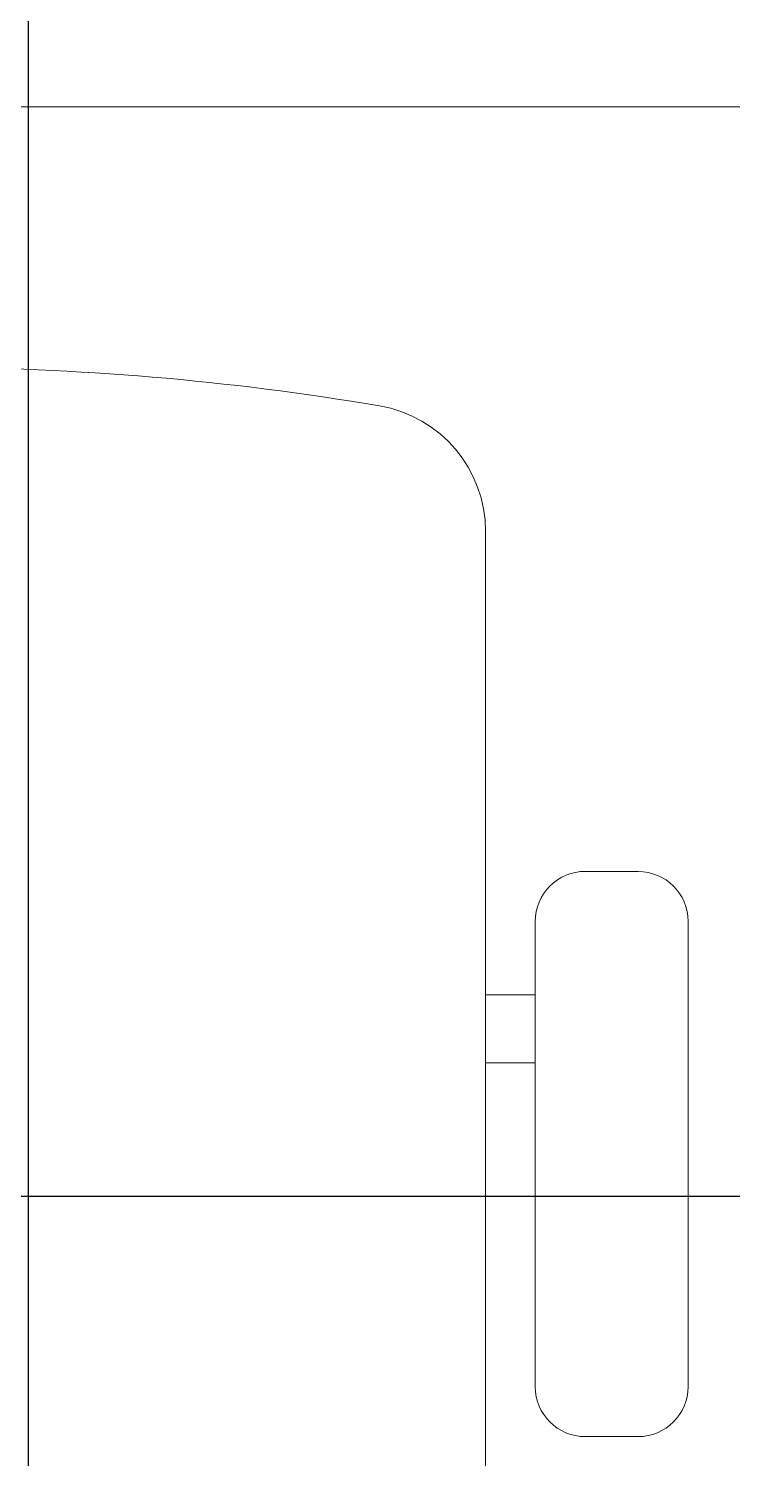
# Model space of a CAD drawing. Header units: inches. Extents: x -12418 to 57169, y -29325 to 19878.
# Drawn here: x 48000 to 48276, y 5897 to 6458 of the extents above; entities that cross this region are included whole.
import ezdxf

# ---------------------------------------------------------------- set-up
doc = ezdxf.new("R2010")
doc.units = ezdxf.units.IN
doc.header["$LTSCALE"] = 25
doc.header["$MEASUREMENT"] = 0
doc.layers.get('0').update_dxf_attribs({"color": 8})
doc.layers.add('00-Ground Floor$0$False Ceiling', color=251, linetype='Continuous')
doc.layers.add('00-Ground Floor$0$LOADING', color=253, linetype='Continuous', lineweight=5)
doc.layers.add('00-Ground Floor$0$NEW Wall', color=166, linetype='Continuous', lineweight=5)

# ---------------------------------------------------------------- blocks, each defined once
blk = doc.blocks.new('*X861')
at = {"color": 0}
for p, q in [((5, 3), (5, 3)), ((5, 3), (5, 3)), ((5, 3), (5, 3)), ((5, 3), (5, 3)), ((5, 3), (5, 3)), ((5, 3), (5, 3)), ((5, 3), (5, 3)), ((5, 3), (5, 3)), ((5, 3), (5, 3)), ((5, 3), (5, 3)), ((5, 3), (5, 3)), ((5, 3), (5, 3)), ((5, 3), (5, 3)), ((5, 3), (5, 3)), ((5, 3), (5, 3)), ((5, 3), (5, 3)), ((5, 3), (5, 3)), ((5, 3), (5, 3)), ((5, 3), (5, 3)), ((5, 3), (5, 3)), ((5, 3), (5, 3)), ((5, 3), (5, 3)), ((5, 3), (5, 3)), ((5, 3), (5, 3)), ((5, 3), (5, 3)), ((5, 3), (5, 3)), ((5, 3), (5, 3)), ((5, 3), (5, 3)), ((5, 3), (5, 3)), ((5, 3), (5, 3)), ((5, 3), (5, 3)), ((5, 3), (5, 3)), ((5, 3), (5, 3)), ((5, 3), (5, 3)), ((5, 3), (5, 3)), ((5, 3), (5, 3)), ((5, 3), (5, 3)), ((5, 3), (5, 3)), ((5, 3), (5, 3)), ((5, 3), (5, 3)), ((5, 3), (5, 3)), ((5, 3), (5, 3)), ((5, 3), (5, 3)), ((5, 3), (5, 3)), ((5, 3), (5, 3)), ((5, 3), (5, 3)), ((5, 3), (5, 3)), ((5, 3), (5, 3)), ((5, 3), (5, 3)), ((5, 3), (5, 3)), ((5, 3), (5, 3)), ((5, 3), (5, 3)), ((5, 3), (5, 3)), ((5, 3), (5, 3)), ((5, 3), (5, 3)), ((5, 3), (5, 3)), ((5, 3), (5, 3)), ((5, 3), (5, 3)), ((5, 3), (5, 3)), ((5, 3), (5, 3)), ((5, 3), (5, 3)), ((5, 3), (5, 3)), ((5, 3), (5, 3)), ((5, 3), (5, 3)), ((5, 3), (5, 3)), ((5, 3), (5, 3)), ((6, 3), (5, 3)), ((5, 3), (5, 3)), ((6, 3), (5, 3)), ((5, 3), (5, 3)), ((6, 3), (5, 3)), ((5, 3), (5, 3)), ((6, 3), (5, 3)), ((5, 3), (5, 3)), ((5, 3), (5, 3)), ((5, 3), (5, 3)), ((5, 3), (5, 3)), ((5, 3), (5, 3)), ((5, 3), (5, 3)), ((5, 3), (5, 3)), ((5, 3), (5, 3)), ((5, 3), (5, 3)), ((5, 3), (5, 3)), ((5, 3), (5, 3)), ((5, 3), (5, 3)), ((5, 3), (5, 3)), ((5, 3), (5, 3)), ((5, 3), (5, 3)), ((5, 3), (5, 3)), ((5, 3), (5, 3)), ((5, 3), (5, 3)), ((5, 3), (5, 3)), ((5, 3), (5, 3)), ((5, 3), (5, 3)), ((5, 3), (5, 3)), ((5, 3), (5, 3)), ((6, 3), (6, 3)), ((6, 3), (6, 3)), ((6, 3), (6, 3)), ((6, 3), (6, 3)), ((6, 3), (6, 3)), ((6, 3), (6, 3)), ((6, 3), (6, 3)), ((6, 3), (6, 3)), ((6, 3), (6, 3)), ((6, 3), (6, 3)), ((6, 3), (6, 3)), ((6, 3), (6, 3)), ((6, 3), (6, 3)), ((6, 3), (6, 3)), ((6, 3), (6, 3)), ((6, 3), (6, 3)), ((6, 3), (6, 3)), ((6, 3), (6, 3)), ((6, 3), (6, 3)), ((6, 3), (6, 3)), ((6, 3), (6, 3)), ((6, 3), (6, 3)), ((6, 3), (6, 3)), ((6, 3), (6, 3)), ((6, 3), (6, 3)), ((6, 3), (6, 3)), ((6, 3), (6, 3)), ((6, 3), (6, 3)), ((6, 3), (6, 3)), ((6, 3), (6, 3)), ((6, 3), (6, 3)), ((6, 3), (6, 3)), ((6, 3), (6, 3)), ((6, 3), (6, 3)), ((6, 3), (6, 3)), ((6, 3), (6, 3)), ((6, 3), (6, 3)), ((6, 3), (6, 3)), ((6, 3), (6, 3)), ((6, 3), (6, 3)), ((6, 3), (6, 3)), ((6, 3), (6, 3)), ((6, 3), (6, 3)), ((6, 3), (6, 3)), ((6, 3), (6, 3)), ((6, 3), (6, 3)), ((6, 3), (6, 3)), ((6, 3), (6, 3)), ((6, 3), (6, 3)), ((6, 3), (6, 3)), ((6, 3), (6, 3)), ((6, 3), (6, 3)), ((6, 3), (6, 3)), ((6, 3), (6, 3)), ((6, 3), (6, 3)), ((6, 3), (6, 3)), ((6, 3), (6, 3)), ((6, 3), (6, 3)), ((6, 3), (6, 3)), ((6, 3), (6, 3)), ((6, 3), (6, 3)), ((6, 3), (6, 3)), ((6, 3), (6, 3)), ((6, 3), (6, 3)), ((6, 3), (6, 3)), ((6, 3), (6, 3)), ((6, 3), (6, 3)), ((6, 3), (6, 3)), ((6, 3), (6, 3)), ((6, 3), (6, 3)), ((6, 3), (6, 3)), ((6, 3), (6, 3)), ((6, 3), (6, 3)), ((6, 3), (6, 3)), ((6, 3), (6, 3)), ((6, 3), (6, 3)), ((6, 3), (6, 3)), ((6, 3), (6, 3)), ((6, 3), (6, 3)), ((6, 3), (6, 3)), ((6, 3), (6, 3)), ((6, 3), (6, 3)), ((6, 3), (6, 3)), ((6, 3), (6, 3)), ((6, 3), (6, 3)), ((6, 3), (6, 3)), ((6, 3), (6, 3)), ((6, 3), (6, 3)), ((6, 3), (6, 3)), ((6, 3), (6, 3)), ((6, 3), (6, 3)), ((6, 3), (6, 3)), ((6, 3), (6, 3)), ((6, 3), (6, 3)), ((6, 3), (6, 3)), ((6, 3), (6, 3)), ((6, 3), (6, 3)), ((6, 3), (6, 3)), ((6, 3), (6, 3)), ((6, 3), (6, 3)), ((6, 3), (6, 3)), ((6, 3), (6, 3)), ((6, 3), (6, 3)), ((6, 3), (6, 3)), ((6, 3), (6, 3)), ((6, 3), (6, 3)), ((6, 3), (6, 3)), ((6, 3), (6, 3)), ((6, 3), (6, 3)), ((6, 3), (6, 3)), ((6, 3), (6, 3)), ((6, 3), (6, 3)), ((6, 3), (6, 3)), ((6, 3), (6, 3)), ((6, 3), (6, 3)), ((6, 3), (6, 3)), ((6, 3), (6, 3)), ((6, 3), (6, 3)), ((6, 3), (6, 3)), ((6, 3), (6, 3)), ((6, 3), (6, 3)), ((6, 3), (6, 3)), ((6, 3), (6, 3)), ((6, 3), (6, 3)), ((6, 3), (6, 3)), ((6, 3), (6, 3)), ((6, 3), (6, 3)), ((6, 3), (6, 3)), ((6, 3), (6, 3)), ((6, 3), (6, 3)), ((6, 3), (6, 3)), ((6, 3), (6, 3)), ((6, 3), (6, 3)), ((6, 3), (6, 3)), ((6, 3), (6, 3)), ((6, 3), (6, 3)), ((6, 3), (6, 3)), ((6, 3), (6, 3)), ((6, 3), (6, 3)), ((6, 3), (6, 3)), ((6, 3), (6, 3)), ((6, 3), (6, 3)), ((6, 3), (6, 3)), ((6, 3), (6, 3)), ((6, 3), (6, 3)), ((6, 3), (6, 3)), ((6, 3), (6, 3)), ((6, 3), (6, 3)), ((6, 3), (6, 3)), ((6, 3), (6, 3)), ((6, 3), (6, 3)), ((6, 3), (6, 3)), ((6, 3), (6, 3)), ((6, 3), (6, 3)), ((6, 3), (6, 3)), ((6, 3), (6, 3)), ((6, 3), (6, 3)), ((6, 3), (6, 3)), ((6, 3), (6, 3)), ((6, 3), (6, 3)), ((6, 3), (6, 3)), ((6, 3), (6, 3)), ((6, 3), (6, 3)), ((6, 3), (6, 3)), ((6, 3), (6, 3)), ((6, 3), (6, 3)), ((6, 3), (6, 3)), ((6, 3), (6, 3)), ((6, 3), (6, 3)), ((6, 3), (6, 3)), ((6, 3), (6, 3)), ((6, 3), (6, 3)), ((6, 3), (6, 3)), ((6, 3), (6, 3)), ((6, 3), (6, 3)), ((6, 3), (6, 3)), ((6, 3), (6, 3)), ((6, 3), (6, 3)), ((6, 3), (6, 3)), ((6, 3), (6, 3)), ((6, 3), (6, 3)), ((6, 3), (6, 3)), ((6, 3), (6, 3)), ((6, 3), (6, 3)), ((6, 3), (6, 3)), ((6, 3), (6, 3)), ((6, 3), (6, 3)), ((6, 3), (6, 3)), ((6, 3), (6, 3)), ((6, 3), (6, 3)), ((6, 3), (6, 3)), ((6, 3), (6, 3)), ((6, 3), (6, 3)), ((6, 3), (6, 3)), ((6, 3), (6, 3)), ((6, 3), (6, 3)), ((6, 3), (6, 3)), ((6, 3), (6, 3)), ((6, 3), (6, 3)), ((6, 3), (6, 3)), ((6, 3), (6, 3)), ((6, 3), (6, 3)), ((6, 3), (6, 3)), ((6, 3), (6, 3)), ((6, 3), (5, 3)), ((6, 3), (5, 3)), ((6, 3), (5, 3)), ((6, 3), (5, 3)), ((6, 3), (5, 3)), ((6, 3), (6, 3)), ((6, 3), (6, 3)), ((6, 3), (6, 3)), ((6, 3), (6, 3)), ((6, 3), (6, 3)), ((6, 3), (6, 3)), ((6, 3), (6, 3)), ((6, 3), (6, 3)), ((6, 3), (6, 3)), ((6, 3), (6, 3)), ((6, 3), (6, 3)), ((6, 3), (6, 3)), ((6, 3), (6, 3)), ((6, 3), (6, 3)), ((6, 3), (6, 3)), ((6, 3), (6, 3)), ((6, 3), (6, 3)), ((6, 3), (6, 3)), ((6, 3), (6, 3)), ((6, 3), (6, 3)), ((6, 3), (6, 3)), ((6, 3), (6, 3)), ((6, 3), (6, 3)), ((6, 3), (6, 3)), ((6, 3), (6, 3)), ((6, 3), (6, 3)), ((6, 3), (6, 3)), ((6, 3), (6, 3)), ((6, 3), (6, 3)), ((6, 3), (6, 3)), ((6, 3), (6, 3)), ((6, 3), (6, 3)), ((6, 3), (6, 3)), ((6, 3), (6, 3)), ((6, 3), (6, 3)), ((6, 3), (6, 3)), ((6, 3), (6, 3)), ((6, 3), (6, 3)), ((6, 3), (6, 3)), ((6, 3), (6, 3)), ((6, 3), (6, 3)), ((6, 3), (6, 3)), ((6, 3), (6, 3)), ((6, 3), (6, 3)), ((6, 3), (6, 3)), ((6, 3), (6, 3)), ((6, 3), (6, 3)), ((6, 3), (6, 3)), ((6, 3), (6, 3)), ((6, 3), (6, 3)), ((6, 3), (6, 3)), ((6, 3), (6, 3)), ((6, 3), (6, 3)), ((6, 3), (6, 3)), ((6, 3), (6, 3)), ((6, 3), (6, 3)), ((6, 3), (6, 3)), ((6, 3), (6, 3)), ((6, 3), (6, 3)), ((6, 3), (6, 3)), ((6, 3), (6, 3)), ((6, 3), (6, 3)), ((6, 3), (6, 3)), ((6, 3), (6, 3)), ((6, 3), (6, 3)), ((6, 3), (6, 3)), ((6, 3), (6, 3)), ((6, 3), (6, 3)), ((6, 3), (6, 3)), ((6, 3), (6, 3)), ((6, 3), (6, 3)), ((6, 3), (6, 3)), ((6, 3), (6, 3)), ((6, 3), (6, 3)), ((6, 3), (6, 3)), ((6, 3), (6, 3)), ((6, 3), (6, 3)), ((6, 3), (6, 3)), ((6, 3), (6, 3)), ((6, 3), (6, 3)), ((6, 3), (6, 3)), ((6, 3), (6, 3)), ((6, 3), (6, 3)), ((6, 3), (6, 3)), ((6, 3), (6, 3)), ((6, 3), (6, 3)), ((6, 3), (6, 3)), ((6, 3), (6, 3)), ((6, 3), (6, 3)), ((6, 3), (6, 3)), ((6, 3), (6, 3)), ((6, 3), (6, 3)), ((6, 3), (6, 3)), ((6, 3), (6, 3)), ((6, 3), (6, 3)), ((6, 3), (6, 3)), ((6, 3), (6, 3)), ((6, 3), (6, 3)), ((6, 3), (6, 3)), ((6, 3), (6, 3)), ((6, 3), (6, 3)), ((6, 3), (6, 3)), ((6, 3), (6, 3)), ((6, 3), (6, 3)), ((6, 3), (6, 3)), ((6, 3), (6, 3)), ((6, 3), (6, 3)), ((6, 3), (6, 3)), ((6, 3), (6, 3)), ((6, 3), (6, 3)), ((6, 3), (6, 3)), ((6, 3), (6, 3)), ((6, 3), (6, 3)), ((6, 3), (6, 3)), ((6, 3), (6, 3)), ((6, 3), (6, 3)), ((6, 3), (6, 3)), ((6, 3), (6, 3)), ((6, 3), (6, 3)), ((6, 3), (6, 3)), ((6, 3), (6, 3)), ((6, 3), (6, 3)), ((6, 3), (6, 3)), ((6, 3), (6, 3)), ((6, 3), (6, 3)), ((6, 3), (6, 3)), ((6, 3), (6, 3)), ((6, 3), (6, 3)), ((6, 3), (6, 3)), ((6, 3), (6, 3)), ((6, 3), (6, 3)), ((6, 3), (6, 3)), ((6, 3), (6, 3)), ((6, 3), (6, 3)), ((6, 3), (6, 3)), ((6, 3), (6, 3)), ((6, 3), (6, 3)), ((6, 3), (6, 3)), ((6, 3), (6, 3)), ((6, 3), (6, 3)), ((6, 3), (6, 3)), ((6, 3), (6, 3)), ((6, 3), (6, 3)), ((6, 3), (6, 3)), ((6, 3), (6, 3)), ((6, 3), (6, 3)), ((6, 3), (6, 3)), ((6, 3), (6, 3)), ((6, 3), (6, 3)), ((6, 3), (6, 3)), ((6, 3), (6, 3)), ((6, 3), (6, 3)), ((6, 3), (6, 3)), ((6, 3), (6, 3)), ((6, 3), (6, 3)), ((6, 3), (6, 3)), ((6, 3), (6, 3)), ((6, 3), (6, 3)), ((6, 3), (6, 3)), ((6, 3), (6, 3)), ((6, 3), (6, 3)), ((6, 3), (6, 3)), ((6, 3), (6, 3)), ((6, 3), (6, 3)), ((6, 3), (6, 3)), ((6, 3), (6, 3)), ((6, 3), (6, 3)), ((6, 3), (6, 3)), ((6, 3), (6, 3)), ((6, 3), (6, 3)), ((6, 3), (6, 3)), ((6, 3), (6, 3)), ((6, 3), (6, 3)), ((6, 3), (6, 3)), ((6, 3), (6, 3)), ((6, 3), (6, 3)), ((6, 3), (6, 3)), ((6, 3), (6, 3)), ((6, 3), (6, 3)), ((6, 3), (6, 3)), ((6, 3), (6, 3)), ((6, 3), (6, 3)), ((6, 3), (6, 3)), ((6, 3), (6, 3)), ((6, 3), (6, 3)), ((6, 3), (6, 3)), ((6, 3), (6, 3)), ((6, 3), (6, 3)), ((6, 3), (6, 3)), ((6, 3), (6, 3)), ((6, 3), (6, 3)), ((6, 3), (6, 3)), ((6, 3), (6, 3)), ((6, 3), (6, 3)), ((6, 3), (6, 3)), ((6, 3), (6, 3)), ((6, 3), (6, 3)), ((6, 3), (6, 3)), ((6, 3), (6, 3)), ((6, 3), (6, 3)), ((6, 3), (6, 3)), ((6, 3), (6, 3)), ((6, 3), (6, 3)), ((6, 3), (6, 3)), ((6, 3), (6, 3)), ((6, 3), (6, 3)), ((6, 3), (6, 3)), ((6, 3), (6, 3)), ((6, 3), (6, 3)), ((6, 3), (6, 3)), ((6, 3), (6, 3)), ((6, 3), (6, 3)), ((6, 3), (6, 3)), ((6, 3), (6, 3)), ((6, 3), (6, 3)), ((6, 3), (6, 3)), ((6, 3), (6, 3)), ((6, 3), (6, 3)), ((6, 3), (6, 3)), ((6, 3), (6, 3)), ((6, 3), (6, 3)), ((6, 3), (6, 3)), ((6, 3), (6, 3)), ((6, 3), (6, 3)), ((6, 3), (6, 3)), ((6, 3), (6, 3)), ((6, 3), (6, 3)), ((6, 3), (6, 3)), ((6, 3), (6, 3)), ((6, 3), (6, 3)), ((6, 3), (6, 3)), ((6, 3), (6, 3)), ((6, 3), (6, 3)), ((6, 3), (6, 3)), ((6, 3), (6, 3)), ((6, 3), (6, 3)), ((6, 3), (6, 3)), ((6, 3), (6, 3)), ((6, 3), (6, 3)), ((6, 3), (6, 3)), ((6, 3), (6, 3)), ((6, 3), (6, 3)), ((6, 3), (6, 3)), ((6, 3), (6, 3)), ((6, 3), (6, 3)), ((6, 3), (6, 3)), ((6, 3), (6, 3)), ((6, 3), (6, 3)), ((6, 3), (6, 3)), ((6, 3), (6, 3)), ((6, 3), (6, 3)), ((6, 3), (6, 3)), ((6, 3), (6, 3)), ((6, 3), (6, 3)), ((6, 3), (6, 3)), ((6, 3), (6, 3)), ((6, 3), (6, 3)), ((6, 3), (6, 3)), ((6, 3), (6, 3)), ((6, 3), (6, 3)), ((6, 3), (6, 3)), ((6, 3), (6, 3)), ((6, 3), (6, 3)), ((6, 3), (6, 3)), ((6, 3), (6, 3)), ((6, 3), (6, 3)), ((6, 3), (6, 3)), ((6, 3), (6, 3)), ((6, 3), (6, 3)), ((6, 3), (6, 3)), ((6, 3), (6, 3)), ((6, 3), (6, 3)), ((6, 3), (6, 3)), ((6, 3), (6, 3)), ((6, 3), (6, 3)), ((6, 3), (6, 3)), ((6, 3), (6, 3)), ((6, 3), (6, 3)), ((6, 3), (6, 3)), ((6, 3), (6, 3)), ((6, 3), (6, 3)), ((6, 3), (6, 3)), ((6, 3), (6, 3)), ((6, 3), (6, 3)), ((6, 3), (6, 3)), ((6, 3), (6, 3)), ((6, 3), (6, 3)), ((6, 3), (6, 3)), ((6, 3), (6, 3)), ((6, 3), (6, 3)), ((6, 3), (6, 3)), ((6, 3), (6, 3)), ((6, 3), (6, 3)), ((6, 3), (6, 3)), ((6, 3), (6, 3)), ((6, 3), (6, 3)), ((6, 3), (6, 3)), ((6, 3), (6, 3)), ((6, 3), (6, 3)), ((6, 3), (6, 3)), ((6, 3), (6, 3)), ((6, 3), (6, 3)), ((6, 3), (6, 3)), ((6, 3), (6, 3)), ((6, 3), (6, 3)), ((6, 3), (6, 3)), ((6, 3), (6, 3)), ((6, 3), (6, 3)), ((6, 3), (6, 3)), ((6, 3), (6, 3)), ((6, 3), (6, 3)), ((6, 3), (6, 3)), ((6, 3), (6, 3)), ((6, 3), (6, 3)), ((6, 3), (6, 3)), ((6, 3), (6, 3)), ((6, 3), (6, 3))]:
    blk.add_line(p, q, dxfattribs=at)
blk = doc.blocks.new('*X862')
at = {"color": 0}
for p, q in [((13, 1), (13, 1)), ((13, 1), (13, 1)), ((13, 1), (13, 1)), ((13, 1), (13, 1)), ((13, 1), (13, 1)), ((13, 1), (13, 1)), ((13, 1), (13, 1)), ((13, 1), (13, 1)), ((13, 1), (13, 1)), ((13, 1), (13, 1)), ((13, 1), (13, 1)), ((13, 1), (13, 1)), ((13, 1), (13, 1)), ((13, 1), (13, 1)), ((13, 1), (13, 1)), ((13, 1), (14, 1)), ((13, 1), (14, 1)), ((13, 1), (14, 1)), ((13, 1), (13, 1)), ((13, 1), (13, 1)), ((13, 1), (13, 1)), ((13, 1), (13, 1)), ((13, 1), (13, 1)), ((13, 1), (13, 1)), ((13, 1), (13, 1)), ((13, 1), (13, 1)), ((13, 1), (13, 1)), ((13, 1), (13, 1)), ((13, 1), (13, 1)), ((13, 1), (13, 1)), ((13, 1), (13, 1)), ((13, 1), (13, 1)), ((13, 1), (13, 1)), ((13, 1), (13, 1)), ((13, 1), (13, 1)), ((13, 1), (13, 1)), ((13, 1), (13, 1)), ((13, 1), (13, 1)), ((13, 1), (13, 1)), ((13, 1), (13, 1)), ((13, 1), (13, 1)), ((13, 1), (13, 1)), ((13, 1), (13, 1)), ((13, 1), (13, 1)), ((13, 1), (13, 1)), ((13, 1), (13, 1)), ((13, 1), (13, 1)), ((13, 1), (13, 1)), ((13, 1), (13, 1)), ((13, 1), (13, 1)), ((13, 1), (13, 1)), ((13, 1), (13, 1)), ((13, 1), (13, 1)), ((13, 1), (13, 1)), ((13, 1), (13, 1)), ((13, 1), (13, 1)), ((13, 1), (13, 1)), ((13, 1), (13, 1)), ((13, 1), (13, 1)), ((13, 1), (13, 1)), ((13, 1), (13, 1)), ((13, 1), (13, 1)), ((13, 1), (13, 1)), ((13, 1), (13, 1)), ((13, 1), (13, 1)), ((13, 1), (13, 1)), ((13, 1), (13, 1)), ((13, 1), (13, 1)), ((13, 1), (13, 1)), ((13, 1), (13, 1)), ((13, 1), (13, 1)), ((13, 1), (13, 1)), ((13, 1), (13, 1)), ((13, 1), (13, 1)), ((13, 1), (13, 1)), ((13, 1), (13, 1)), ((13, 1), (13, 1)), ((13, 1), (13, 1)), ((13, 1), (13, 1)), ((13, 1), (13, 1)), ((13, 1), (13, 1)), ((13, 1), (13, 1)), ((13, 1), (13, 1)), ((13, 1), (13, 1)), ((13, 1), (13, 1)), ((13, 1), (13, 1)), ((13, 1), (13, 1)), ((13, 1), (13, 1)), ((13, 1), (13, 1)), ((13, 1), (13, 1)), ((13, 1), (13, 1)), ((13, 1), (13, 1)), ((13, 1), (13, 1)), ((13, 1), (13, 1)), ((13, 1), (13, 1)), ((13, 1), (13, 1)), ((13, 1), (13, 1)), ((13, 1), (13, 1)), ((13, 1), (13, 1)), ((13, 1), (13, 1)), ((13, 1), (13, 1)), ((13, 1), (13, 1)), ((13, 1), (13, 1)), ((13, 1), (13, 1)), ((13, 1), (13, 1)), ((13, 1), (13, 1)), ((13, 1), (13, 1)), ((13, 1), (13, 1)), ((13, 1), (13, 1)), ((13, 1), (13, 1)), ((13, 1), (13, 1)), ((13, 1), (13, 1)), ((13, 1), (13, 1)), ((13, 1), (13, 1)), ((13, 1), (13, 1)), ((13, 1), (13, 1)), ((13, 1), (13, 1)), ((13, 1), (13, 1)), ((13, 1), (13, 1)), ((13, 1), (13, 1)), ((13, 1), (13, 1)), ((13, 1), (13, 1)), ((13, 1), (13, 1)), ((13, 1), (14, 1)), ((13, 0), (13, 0)), ((13, 0), (13, 0)), ((13, 0), (13, 0)), ((13, 0), (13, 0)), ((13, 0), (13, 0)), ((13, 0), (13, 0)), ((13, 0), (13, 0)), ((13, 0), (13, 0)), ((13, 0), (13, 0)), ((13, 0), (13, 0)), ((13, 0), (13, 0)), ((13, 0), (13, 0)), ((13, 0), (13, 0)), ((13, 0), (13, 0)), ((13, 0), (13, 0)), ((13, 0), (13, 0)), ((13, 0), (13, 0)), ((13, 0), (13, 0)), ((13, 0), (13, 0)), ((13, 0), (13, 0)), ((13, 0), (13, 0)), ((13, 0), (13, 0)), ((13, 0), (13, 0)), ((13, 0), (13, 0)), ((13, 0), (13, 0)), ((13, 0), (13, 0)), ((13, 0), (13, 0)), ((13, 0), (13, 0)), ((13, 0), (13, 0)), ((13, 0), (13, 0)), ((13, 0), (13, 0)), ((13, 0), (13, 0)), ((13, 0), (13, 0)), ((13, 0), (13, 0)), ((13, 0), (13, 0)), ((13, 0), (13, 0)), ((13, 0), (13, 0)), ((13, 0), (13, 0)), ((13, 0), (13, 0)), ((13, 0), (13, 0)), ((13, 0), (13, 0)), ((13, 0), (13, 0)), ((13, 0), (13, 0)), ((13, 0), (13, 0)), ((13, 0), (13, 0)), ((13, 0), (13, 0)), ((13, 0), (13, 0)), ((13, 0), (13, 0)), ((13, 0), (14, 0)), ((13, 0), (14, 0)), ((13, 0), (13, 0)), ((13, 0), (14, 0)), ((14, 1), (14, 1)), ((14, 1), (14, 1)), ((14, 1), (14, 1)), ((14, 1), (14, 1)), ((14, 1), (14, 1)), ((14, 1), (14, 1)), ((14, 1), (14, 1)), ((14, 1), (14, 1)), ((14, 1), (14, 1)), ((14, 1), (14, 1)), ((14, 1), (14, 1)), ((14, 1), (14, 1)), ((14, 1), (14, 1)), ((14, 1), (14, 1)), ((14, 1), (14, 1)), ((14, 1), (14, 1)), ((14, 1), (14, 1)), ((14, 1), (14, 1)), ((14, 1), (14, 1)), ((14, 1), (14, 1)), ((14, 1), (14, 1)), ((14, 1), (14, 1)), ((14, 1), (14, 1)), ((14, 1), (14, 1)), ((14, 1), (14, 1)), ((14, 1), (14, 1)), ((14, 1), (14, 1)), ((14, 1), (14, 1)), ((14, 1), (14, 1)), ((14, 1), (14, 1)), ((14, 1), (14, 1)), ((14, 1), (14, 1)), ((14, 1), (14, 1)), ((14, 1), (14, 1)), ((14, 1), (14, 1)), ((14, 1), (14, 1)), ((14, 1), (14, 1)), ((14, 1), (14, 1)), ((14, 1), (14, 1)), ((14, 1), (14, 1)), ((14, 1), (14, 1)), ((14, 1), (14, 1)), ((14, 1), (14, 1)), ((14, 1), (14, 1)), ((14, 1), (14, 1)), ((14, 1), (14, 1)), ((14, 1), (14, 1)), ((14, 1), (14, 1)), ((14, 1), (14, 1)), ((14, 1), (14, 1)), ((14, 1), (14, 1)), ((14, 1), (14, 1)), ((14, 1), (14, 1)), ((14, 1), (14, 1)), ((14, 1), (14, 1)), ((14, 1), (14, 1)), ((14, 1), (14, 1)), ((14, 1), (14, 1)), ((14, 1), (14, 1)), ((14, 1), (14, 1)), ((14, 1), (14, 1)), ((14, 1), (14, 1)), ((14, 1), (14, 1)), ((14, 1), (14, 1)), ((14, 1), (14, 1)), ((14, 1), (14, 1)), ((14, 1), (14, 1)), ((14, 1), (14, 1)), ((14, 1), (14, 1)), ((14, 1), (14, 1)), ((14, 1), (14, 1)), ((14, 1), (14, 1)), ((14, 1), (14, 1)), ((14, 1), (14, 1)), ((14, 1), (14, 1)), ((14, 1), (14, 1)), ((14, 1), (14, 1)), ((14, 1), (14, 1)), ((14, 1), (14, 1)), ((14, 1), (14, 1)), ((14, 1), (14, 1)), ((14, 1), (14, 1)), ((14, 1), (14, 1)), ((14, 1), (14, 1)), ((14, 1), (14, 1)), ((14, 1), (14, 1)), ((14, 1), (14, 1)), ((14, 1), (14, 1)), ((14, 1), (14, 1)), ((14, 1), (14, 1)), ((14, 1), (14, 1)), ((14, 1), (14, 1)), ((14, 1), (14, 1)), ((14, 1), (14, 1)), ((14, 0), (14, 0)), ((14, 0), (14, 0)), ((14, 0), (14, 0)), ((14, 0), (14, 0)), ((14, 0), (14, 0)), ((14, 0), (14, 0)), ((14, 0), (14, 0)), ((14, 0), (14, 0)), ((14, 0), (14, 0)), ((14, 0), (14, 0)), ((14, 0), (14, 0)), ((14, 0), (14, 0)), ((14, 0), (14, 0)), ((14, 0), (14, 0)), ((14, 0), (14, 0)), ((14, 0), (14, 0)), ((14, 0), (14, 0)), ((14, 0), (14, 0)), ((14, 0), (14, 0)), ((14, 0), (14, 0)), ((14, 0), (14, 0)), ((14, 0), (14, 0)), ((14, 0), (14, 0)), ((14, 0), (14, 0)), ((14, 0), (14, 0)), ((14, 0), (14, 0)), ((14, 0), (14, 0)), ((14, 0), (14, 0)), ((14, 0), (14, 0)), ((14, 0), (14, 0)), ((14, 0), (14, 0)), ((14, 0), (14, 0)), ((14, 0), (14, 0)), ((14, 0), (14, 0)), ((14, 0), (14, 0)), ((14, 0), (14, 0)), ((14, 0), (14, 0)), ((14, 0), (14, 0)), ((14, 0), (14, 0)), ((14, 0), (14, 0)), ((14, 0), (14, 0)), ((14, 0), (14, 0)), ((14, 0), (14, 0)), ((14, 0), (14, 0)), ((14, 0), (14, 0)), ((14, 0), (14, 0)), ((14, 0), (14, 0)), ((14, 0), (14, 0)), ((13, 0), (13, 0)), ((13, 0), (14, 0)), ((13, 0), (13, 0)), ((13, 0), (14, 0)), ((13, 0), (13, 0)), ((13, 0), (14, 0)), ((13, 0), (13, 0)), ((13, 0), (13, 0)), ((13, 0), (13, 0)), ((13, 0), (13, 0)), ((13, 0), (14, 0)), ((13, 0), (13, 0)), ((13, 0), (14, 0)), ((13, 0), (13, 0)), ((13, 0), (14, 0)), ((13, 0), (13, 0)), ((13, 0), (14, 0)), ((13, 0), (13, 0)), ((13, 0), (14, 0)), ((13, 0), (13, 0)), ((13, 0), (14, 0)), ((13, 0), (13, 0)), ((13, 0), (14, 0)), ((13, 0), (13, 0)), ((13, 0), (13, 0)), ((13, 0), (13, 0)), ((13, 0), (14, 0)), ((13, 0), (13, 0)), ((13, 0), (14, 0)), ((13, 0), (13, 0)), ((13, 0), (14, 0)), ((13, 0), (13, 0)), ((13, 0), (14, 0)), ((13, 0), (13, 0)), ((13, 0), (13, 0)), ((13, 0), (13, 0)), ((13, 0), (13, 0)), ((13, 0), (13, 0)), ((13, 0), (13, 0)), ((13, 0), (13, 0)), ((13, 0), (13, 0)), ((13, 0), (13, 0)), ((13, 0), (13, 0)), ((13, 0), (13, 0)), ((13, 0), (13, 0)), ((13, 0), (13, 0)), ((13, 0), (13, 0)), ((13, 0), (13, 0)), ((13, 0), (13, 0)), ((13, 0), (13, 0)), ((13, 0), (13, 0)), ((13, 0), (13, 0)), ((13, 0), (13, 0)), ((13, 0), (13, 0)), ((13, 0), (13, 0)), ((13, 0), (13, 0)), ((13, 0), (13, 0)), ((13, 0), (13, 0)), ((13, 0), (13, 0)), ((13, 0), (13, 0)), ((13, 0), (13, 0)), ((13, 0), (13, 0)), ((13, 0), (13, 0)), ((13, 0), (13, 0)), ((13, -1), (13, -1)), ((13, -1), (13, -1)), ((13, -1), (13, -1)), ((13, -1), (13, -1)), ((13, -1), (13, -1)), ((13, -1), (14, -1)), ((13, -1), (13, -1)), ((14, 0), (14, 0)), ((14, 0), (14, 0)), ((14, 0), (14, 0)), ((14, 0), (14, 0)), ((14, 0), (14, 0)), ((14, 0), (14, 0)), ((14, 0), (14, 0)), ((14, 0), (14, 0)), ((14, 0), (14, 0)), ((14, 0), (14, 0)), ((14, 0), (14, 0)), ((14, 0), (14, 0)), ((14, 0), (14, 0)), ((14, 0), (14, 0)), ((14, 0), (14, 0)), ((13, 0), (14, 0)), ((14, 0), (14, 0)), ((14, 0), (14, 0)), ((14, 0), (14, 0)), ((14, 0), (14, 0)), ((14, 0), (14, 0)), ((14, 0), (14, 0)), ((14, 0), (14, 0)), ((14, 0), (14, 0)), ((14, 0), (14, 0)), ((14, 0), (14, 0)), ((14, 0), (14, 0)), ((14, 0), (14, 0)), ((14, 0), (14, 0)), ((14, 0), (14, 0)), ((14, 0), (14, 0)), ((14, 0), (14, 0)), ((14, 0), (14, 0)), ((14, 0), (14, 0)), ((14, 0), (14, 0)), ((14, 0), (14, 0)), ((14, 0), (14, 0)), ((14, 0), (14, 0)), ((14, 0), (14, 0)), ((14, 0), (14, 0)), ((14, 0), (14, 0)), ((14, 0), (14, 0)), ((14, 0), (14, 0)), ((14, 0), (14, 0)), ((14, 0), (14, 0)), ((14, 0), (14, 0)), ((14, 0), (14, 0)), ((14, 0), (14, 0)), ((14, 0), (14, 0)), ((14, 0), (14, 0)), ((14, -1), (14, -1)), ((14, -1), (14, -1)), ((14, -1), (14, -1)), ((14, -1), (14, -1)), ((14, -1), (14, -1))]:
    blk.add_line(p, q, dxfattribs=at)
blk = doc.blocks.new('00-Ground Floor$0$GF21018-P')
at = {"color": 0}
for p, q in [((0.22049, 0.47563), (0.22049, 0.0675)), ((0.25963, 0.34221), (0.2804, 0.34221)), ((0.24001, 0.32259), (0.24001, 0.14)), ((0.30001, 0.32259), (0.30001, 0.14)), ((0.22049, 0.29372), (0.24001, 0.29372)), ((0.22049, 0.26708), (0.24001, 0.26708)), ((0.25963, 0.12039), (0.2804, 0.12039))]:
    blk.add_line(p, q, dxfattribs=at)
for points in [[(0.24001, 0.29372), (0.24001, 0.29372), (0.24001, 0.29372), (0.24001, 0.29372), (0.24001, 0.29372), (0.24001, 0.29372), (0.24001, 0.29372), (0.24001, 0.29372), (0.24001, 0.29372), (0.24001, 0.29372), (0.24001, 0.29372), (0.24001, 0.29372), (0.24001, 0.29372), (0.24001, 0.29372), (0.24001, 0.29372), (0.24001, 0.29372), (0.24001, 0.29372), (0.24001, 0.29372), (0.24001, 0.29372), (0.24001, 0.29372), (0.24001, 0.29372), (0.24001, 0.29372), (0.24001, 0.29372), (0.24001, 0.29372), (0.24001, 0.29372), (0.24001, 0.29372), (0.24001, 0.29372), (0.24001, 0.29372), (0.24001, 0.29372), (0.24001, 0.29372), (0.24001, 0.29372), (0.24001, 0.29372), (0.24001, 0.29372), (0.24001, 0.29372), (0.24001, 0.29372), (0.24001, 0.29372), (0.24001, 0.29372), (0.24001, 0.29372), (0.24001, 0.29372), (0.24001, 0.29372), (0.24001, 0.29372), (0.24001, 0.29372), (0.24001, 0.29372), (0.24001, 0.29372), (0.24001, 0.29372), (0.24001, 0.29372), (0.24001, 0.29372), (0.24001, 0.29372), (0.24001, 0.29372), (0.24001, 0.29372), (0.24001, 0.29372), (0.24001, 0.29372), (0.24001, 0.29372), (0.24001, 0.29372), (0.24001, 0.29372), (0.24001, 0.29372), (0.24001, 0.29372), (0.24001, 0.29372), (0.24001, 0.29372), (0.24001, 0.29372), (0.24001, 0.29372), (0.24001, 0.29372), (0.24001, 0.29372), (0.24001, 0.29372), (0.24001, 0.29372), (0.24001, 0.29372), (0.24001, 0.29372), (0.24001, 0.29372), (0.24001, 0.29372), (0.24001, 0.29372), (0.24001, 0.29372), (0.24001, 0.29372), (0.24001, 0.29372), (0.24001, 0.29372), (0.24001, 0.29372), (0.24001, 0.29372), (0.24001, 0.29372), (0.24001, 0.29372), (0.24001, 0.29372), (0.24001, 0.29372), (0.24001, 0.29372), (0.24001, 0.29372), (0.24001, 0.29372), (0.24001, 0.29372), (0.24001, 0.29372), (0.24001, 0.29372), (0.24001, 0.29372), (0.24001, 0.29372), (0.24001, 0.29372), (0.24001, 0.29372), (0.24001, 0.29372), (0.24001, 0.29372), (0.24001, 0.29372), (0.24001, 0.29372), (0.24001, 0.29372), (0.24001, 0.29372), (0.24001, 0.29372), (0.24001, 0.29372), (0.24001, 0.29372), (0.24001, 0.29372), (0.24001, 0.29372), (0.24001, 0.29372), (0.24001, 0.29372), (0.24001, 0.29372), (0.24001, 0.29372), (0.24001, 0.29372), (0.24001, 0.29372), (0.24001, 0.29372), (0.24001, 0.29372), (0.24001, 0.29372), (0.24001, 0.29372), (0.24001, 0.29372), (0.24001, 0.29372), (0.24001, 0.29372), (0.24001, 0.29372), (0.24001, 0.29372), (0.24001, 0.29372), (0.24001, 0.29372), (0.24001, 0.29372), (0.24001, 0.29372), (0.24001, 0.29372), (0.24001, 0.29372), (0.24001, 0.29372), (0.24001, 0.29372), (0.24001, 0.29372), (0.24001, 0.29372), (0.24001, 0.29372), (0.24001, 0.29372), (0.24001, 0.29372), (0.24001, 0.29372), (0.24001, 0.29372), (0.24001, 0.29372), (0.24001, 0.29372), (0.24001, 0.29372), (0.24001, 0.29372), (0.24001, 0.29372), (0.24001, 0.29372), (0.24001, 0.29372), (0.24001, 0.29372), (0.24001, 0.29372), (0.24001, 0.29372), (0.24001, 0.29372), (0.24001, 0.29372), (0.24001, 0.29372), (0.24001, 0.29372), (0.24001, 0.29372), (0.24001, 0.29372), (0.24001, 0.29372), (0.24001, 0.29372), (0.24001, 0.29372), (0.24001, 0.29372), (0.24001, 0.29372), (0.24001, 0.29372), (0.24001, 0.29372), (0.24001, 0.29372), (0.24001, 0.29372), (0.24001, 0.29372), (0.24001, 0.29372), (0.24001, 0.29372), (0.24001, 0.29372), (0.24001, 0.29372), (0.24001, 0.29372), (0.24001, 0.29372), (0.24001, 0.29372), (0.24001, 0.29372), (0.24001, 0.29372), (0.24001, 0.29372), (0.24001, 0.29372), (0.24001, 0.29372), (0.24001, 0.29372), (0.24001, 0.29372), (0.24001, 0.29372), (0.24001, 0.29372), (0.24001, 0.29372), (0.24001, 0.29372), (0.24001, 0.29372), (0.24001, 0.29372), (0.24001, 0.29372), (0.24001, 0.29372), (0.24001, 0.29372), (0.24001, 0.29372), (0.24001, 0.29372), (0.24001, 0.29372), (0.24001, 0.29372), (0.24001, 0.29372), (0.24001, 0.29372), (0.24001, 0.29372), (0.24001, 0.29372), (0.24001, 0.29372), (0.24001, 0.29372), (0.24001, 0.29372), (0.24001, 0.29372), (0.24001, 0.29372), (0.24001, 0.29372), (0.24001, 0.29372), (0.24001, 0.29372), (0.24001, 0.29372), (0.24001, 0.29372), (0.24001, 0.29372), (0.24001, 0.29372), (0.24001, 0.29372), (0.24001, 0.29372), (0.24001, 0.29372), (0.24001, 0.29372), (0.24001, 0.29372), (0.24001, 0.29372), (0.24001, 0.29372), (0.24001, 0.29372), (0.24001, 0.29372), (0.24001, 0.29372), (0.24001, 0.29372), (0.24001, 0.29372), (0.24001, 0.29372), (0.24001, 0.29372), (0.24001, 0.29372), (0.24001, 0.29372), (0.24001, 0.29372), (0.24001, 0.29372), (0.24001, 0.29372), (0.24001, 0.29372), (0.24001, 0.29372), (0.24001, 0.29372), (0.24001, 0.29372), (0.24001, 0.29372), (0.24001, 0.29372), (0.24001, 0.29372), (0.24001, 0.29372), (0.24001, 0.29372), (0.24001, 0.29372), (0.24001, 0.29372), (0.24001, 0.29372), (0.24001, 0.29372), (0.24001, 0.29372), (0.24001, 0.29372), (0.24001, 0.29372), (0.24001, 0.29372), (0.24001, 0.29372), (0.24001, 0.29372), (0.24001, 0.29372), (0.24001, 0.29372), (0.24001, 0.29372), (0.24001, 0.29372), (0.24001, 0.29372), (0.24001, 0.29372), (0.24001, 0.29372), (0.24001, 0.29372), (0.24001, 0.29372), (0.24001, 0.29372), (0.24001, 0.29372), (0.24001, 0.29372), (0.24001, 0.29372), (0.24001, 0.29372), (0.24001, 0.29372), (0.24001, 0.29372), (0.24001, 0.29372), (0.24001, 0.29372), (0.24001, 0.29372), (0.24001, 0.29372), (0.24001, 0.29372), (0.24001, 0.29372), (0.24001, 0.29372), (0.24001, 0.29372), (0.24001, 0.29372), (0.24001, 0.29372), (0.24001, 0.29372), (0.24001, 0.29372), (0.24001, 0.29372), (0.24001, 0.29372), (0.24001, 0.29372), (0.24001, 0.29372), (0.24001, 0.29372), (0.24001, 0.29372), (0.24001, 0.29372), (0.24001, 0.29372), (0.24001, 0.29372), (0.24001, 0.29372), (0.24001, 0.29372)], [(0.24001, 0.29372), (0.24001, 0.29372), (0.24001, 0.29372), (0.24001, 0.29372), (0.24001, 0.29372), (0.24001, 0.29372), (0.24001, 0.29372), (0.24001, 0.29372), (0.24001, 0.29372), (0.24001, 0.29372), (0.24001, 0.29372), (0.24001, 0.29372), (0.24001, 0.29372), (0.24001, 0.29372), (0.24001, 0.29372), (0.24001, 0.29372), (0.24001, 0.29372), (0.24001, 0.29372), (0.24001, 0.29372), (0.24001, 0.29372), (0.24001, 0.29372), (0.24001, 0.29372), (0.24001, 0.29372), (0.24001, 0.29372), (0.24001, 0.29372), (0.24001, 0.29372), (0.24001, 0.29372), (0.24001, 0.29372), (0.24001, 0.29372), (0.24001, 0.29372), (0.24001, 0.29372), (0.24001, 0.29372), (0.24001, 0.29372), (0.24001, 0.29372), (0.24001, 0.29372), (0.24001, 0.29372), (0.24001, 0.29372), (0.24001, 0.29372), (0.24001, 0.29372), (0.24001, 0.29372), (0.24001, 0.29372), (0.24001, 0.29372), (0.24001, 0.29372), (0.24001, 0.29372), (0.24001, 0.29372), (0.24001, 0.29372), (0.24001, 0.29372), (0.24001, 0.29372), (0.24001, 0.29372), (0.24001, 0.29372), (0.24001, 0.29372), (0.24001, 0.29372), (0.24001, 0.29372), (0.24001, 0.29372), (0.24001, 0.29372), (0.24001, 0.29372), (0.24001, 0.29372), (0.24001, 0.29372), (0.24001, 0.29372), (0.24001, 0.29372), (0.24001, 0.29372), (0.24001, 0.29372), (0.24001, 0.29372), (0.24001, 0.29372), (0.24001, 0.29372), (0.24001, 0.29372), (0.24001, 0.29372), (0.24001, 0.29372), (0.24001, 0.29372), (0.24001, 0.29372), (0.24001, 0.29372), (0.24001, 0.29372), (0.24001, 0.29372), (0.24001, 0.29372), (0.24001, 0.29372), (0.24001, 0.29372), (0.24001, 0.29372), (0.24001, 0.29372), (0.24001, 0.29372), (0.24001, 0.29372), (0.24001, 0.29372), (0.24001, 0.29372), (0.24001, 0.29372), (0.24001, 0.29372), (0.24001, 0.29372), (0.24001, 0.29372), (0.24001, 0.29372), (0.24001, 0.29372), (0.24001, 0.29372), (0.24001, 0.29372), (0.24001, 0.29372), (0.24001, 0.29372), (0.24001, 0.29372), (0.24001, 0.29372), (0.24001, 0.29372), (0.24001, 0.29372), (0.24001, 0.29372), (0.24001, 0.29372), (0.24001, 0.29372), (0.24001, 0.29372), (0.24001, 0.29372), (0.24001, 0.29372), (0.24001, 0.29372), (0.24001, 0.29372), (0.24001, 0.29372), (0.24001, 0.29372), (0.24001, 0.29372), (0.24001, 0.29372), (0.24001, 0.29372), (0.24001, 0.29372), (0.24001, 0.29372), (0.24001, 0.29372), (0.24001, 0.29372), (0.24001, 0.29372), (0.24001, 0.29372), (0.24001, 0.29372), (0.24001, 0.29372), (0.24001, 0.29372), (0.24001, 0.29372), (0.24001, 0.29372), (0.24001, 0.29372), (0.24001, 0.29372), (0.24001, 0.29372), (0.24001, 0.29372), (0.24001, 0.29372), (0.24001, 0.29372), (0.24001, 0.29372), (0.24001, 0.29372), (0.24001, 0.29372), (0.24001, 0.29372), (0.24001, 0.29372), (0.24001, 0.29372), (0.24001, 0.29372), (0.24001, 0.29372), (0.24001, 0.29372), (0.24001, 0.29372), (0.24001, 0.29372), (0.24001, 0.29372), (0.24001, 0.29372), (0.24001, 0.29372), (0.24001, 0.29372), (0.24001, 0.29372), (0.24001, 0.29372), (0.24001, 0.29372), (0.24001, 0.29372), (0.24001, 0.29372), (0.24001, 0.29372), (0.24001, 0.29372), (0.24001, 0.29372), (0.24001, 0.29372), (0.24001, 0.29372), (0.24001, 0.29372), (0.24001, 0.29372), (0.24001, 0.29372), (0.24001, 0.29372), (0.24001, 0.29372), (0.24001, 0.29372), (0.24001, 0.29372), (0.24001, 0.29372), (0.24001, 0.29372), (0.24001, 0.29372), (0.24001, 0.29372), (0.24001, 0.29372), (0.24001, 0.29372), (0.24001, 0.29372), (0.24001, 0.29372), (0.24001, 0.29372), (0.24001, 0.29372), (0.24001, 0.29372), (0.24001, 0.29372), (0.24001, 0.29372), (0.24001, 0.29372), (0.24001, 0.29372), (0.24001, 0.29372), (0.24001, 0.29372), (0.24001, 0.29372), (0.24001, 0.29372), (0.24001, 0.29372), (0.24001, 0.29372), (0.24001, 0.29372), (0.24001, 0.29372), (0.24001, 0.29372), (0.24001, 0.29372), (0.24001, 0.29372), (0.24001, 0.29372), (0.24001, 0.29372), (0.24001, 0.29372), (0.24001, 0.29372), (0.24001, 0.29372), (0.24001, 0.29372), (0.24001, 0.29372), (0.24001, 0.29372), (0.24001, 0.29372), (0.24001, 0.29372), (0.24001, 0.29372), (0.24001, 0.29372), (0.24001, 0.29372), (0.24001, 0.29372), (0.24001, 0.29372), (0.24001, 0.29372), (0.24001, 0.29372), (0.24001, 0.29372), (0.24001, 0.29372), (0.24001, 0.29372), (0.24001, 0.29372), (0.24001, 0.29372), (0.24001, 0.29372), (0.24001, 0.29372), (0.24001, 0.29372), (0.24001, 0.29372), (0.24001, 0.29372), (0.24001, 0.29372), (0.24001, 0.29372), (0.24001, 0.29372), (0.24001, 0.29372), (0.24001, 0.29372), (0.24001, 0.29372), (0.24001, 0.29372), (0.24001, 0.29372)], [(0.24001, 0.29372), (0.24001, 0.29372), (0.24001, 0.29372), (0.24001, 0.29372), (0.24001, 0.29372), (0.24001, 0.29372), (0.24001, 0.29372), (0.24001, 0.29372), (0.24001, 0.29372), (0.24001, 0.29372), (0.24001, 0.29372), (0.24001, 0.29372), (0.24001, 0.29372), (0.24001, 0.29372), (0.24001, 0.29372), (0.24001, 0.29372), (0.24001, 0.29372), (0.24001, 0.29372), (0.24001, 0.29372), (0.24001, 0.29372), (0.24001, 0.29372), (0.24001, 0.29372), (0.24001, 0.29372), (0.24001, 0.29372), (0.24001, 0.29372), (0.24001, 0.29372), (0.24001, 0.29372), (0.24001, 0.29372), (0.24001, 0.29372), (0.24001, 0.29372), (0.24001, 0.29372), (0.24001, 0.29372), (0.24001, 0.29372), (0.24001, 0.29372), (0.24001, 0.29372), (0.24001, 0.29372), (0.24001, 0.29372), (0.24001, 0.29372), (0.24001, 0.29372), (0.24001, 0.29372), (0.24001, 0.29372), (0.24001, 0.29372), (0.24001, 0.29372), (0.24001, 0.29372), (0.24001, 0.29372), (0.24001, 0.29372), (0.24001, 0.29372), (0.24001, 0.29372), (0.24001, 0.29372), (0.24001, 0.29372), (0.24001, 0.29372), (0.24001, 0.29372), (0.24001, 0.29372), (0.24001, 0.29372), (0.24001, 0.29372), (0.24001, 0.29372), (0.24001, 0.29372), (0.24001, 0.29372), (0.24001, 0.29372), (0.24001, 0.29372), (0.24001, 0.29372), (0.24001, 0.29372), (0.24001, 0.29372), (0.24001, 0.29372), (0.24001, 0.29372), (0.24001, 0.29372), (0.24001, 0.29372), (0.24001, 0.29372), (0.24001, 0.29372), (0.24001, 0.29372), (0.24001, 0.29372), (0.24001, 0.29372), (0.24001, 0.29372), (0.24001, 0.29372), (0.24001, 0.29372), (0.24001, 0.29372), (0.24001, 0.29372), (0.24001, 0.29372), (0.24001, 0.29372), (0.24001, 0.29372), (0.24001, 0.29372), (0.24001, 0.29372), (0.24001, 0.29372), (0.24001, 0.29372), (0.24001, 0.29372), (0.24001, 0.29372), (0.24001, 0.29372), (0.24001, 0.29372), (0.24001, 0.29372), (0.24001, 0.29372), (0.24001, 0.29372), (0.24001, 0.29372), (0.24001, 0.29372), (0.24001, 0.29372), (0.24001, 0.29372), (0.24001, 0.29372), (0.24001, 0.29372), (0.24001, 0.29372), (0.24001, 0.29372), (0.24001, 0.29372), (0.24001, 0.29372), (0.24001, 0.29372), (0.24001, 0.29372), (0.24001, 0.29372), (0.24001, 0.29372), (0.24001, 0.29372), (0.24001, 0.29372), (0.24001, 0.29372), (0.24001, 0.29372), (0.24001, 0.29372), (0.24001, 0.29372), (0.24001, 0.29372), (0.24001, 0.29372), (0.24001, 0.29372), (0.24001, 0.29372), (0.24001, 0.29372), (0.24001, 0.29372), (0.24001, 0.29372), (0.24001, 0.29372), (0.24001, 0.29372), (0.24001, 0.29372), (0.24001, 0.29372), (0.24001, 0.29372), (0.24001, 0.29372), (0.24001, 0.29372), (0.24001, 0.29372), (0.24001, 0.29372), (0.24001, 0.29372), (0.24001, 0.29372), (0.24001, 0.29372), (0.24001, 0.29372), (0.24001, 0.29372), (0.24001, 0.29372), (0.24001, 0.29372), (0.24001, 0.29372), (0.24001, 0.29372), (0.24001, 0.29372), (0.24001, 0.29372), (0.24001, 0.29372), (0.24001, 0.29372), (0.24001, 0.29372), (0.24001, 0.29372), (0.24001, 0.29372), (0.24001, 0.29372), (0.24001, 0.29372), (0.24001, 0.29372), (0.24001, 0.29372), (0.24001, 0.29372), (0.24001, 0.29372), (0.24001, 0.29372), (0.24001, 0.29372), (0.24001, 0.29372), (0.24001, 0.29372), (0.24001, 0.29372), (0.24001, 0.29372), (0.24001, 0.29372), (0.24001, 0.29372), (0.24001, 0.29372), (0.24001, 0.29372), (0.24001, 0.29372), (0.24001, 0.29372), (0.24001, 0.29372), (0.24001, 0.29372), (0.24001, 0.29372), (0.24001, 0.29372), (0.24001, 0.29372), (0.24001, 0.29372), (0.24001, 0.29372), (0.24001, 0.29372), (0.24001, 0.29372), (0.24001, 0.29372), (0.24001, 0.29372), (0.24001, 0.29372), (0.24001, 0.29372), (0.24001, 0.29372), (0.24001, 0.29372), (0.24001, 0.29372), (0.24001, 0.29372), (0.24001, 0.29372), (0.24001, 0.29372), (0.24001, 0.29372), (0.24001, 0.29372), (0.24001, 0.29372), (0.24001, 0.29372), (0.24001, 0.29372), (0.24001, 0.29372), (0.24001, 0.29372), (0.24001, 0.29372), (0.24001, 0.29372), (0.24001, 0.29372), (0.24001, 0.29372), (0.24001, 0.29372), (0.24001, 0.29372), (0.24001, 0.29372), (0.24001, 0.29372), (0.24001, 0.29372), (0.24001, 0.29372), (0.24001, 0.29372), (0.24001, 0.29372), (0.24001, 0.29372), (0.24001, 0.29372), (0.24001, 0.29372), (0.24001, 0.29372), (0.24001, 0.29372), (0.24001, 0.29372), (0.24001, 0.29372), (0.24001, 0.29372), (0.24001, 0.29372), (0.24001, 0.29372), (0.24001, 0.29372), (0.24001, 0.29372), (0.24001, 0.29372), (0.24001, 0.29372), (0.24001, 0.29372)]]:
    blk.add_lwpolyline(points, close=True, dxfattribs=at)
for centre, radius, start, end in [((-0.0001, -0.52948), 1.06948, 80.36712, 99.63288), ((0.17049, 0.47563), 0.05, 0, 80.3671), ((0.25963, 0.32259), 0.01962, 90, 180), ((0.2804, 0.32259), 0.01962, 0, 90), ((0.25963, 0.14), 0.01962, 180, 270), ((0.2804, 0.14), 0.01962, 270, 0)]:
    blk.add_arc(centre, radius, start, end, dxfattribs=at)
at = {"layer": '00-Ground Floor$0$NEW Wall', "color": 0, "linetype": 'Continuous'}
for points in [[(0.24001, 0.29372), (0.24001, 0.29372), (0.24001, 0.29372), (0.24001, 0.29372), (0.24001, 0.29372), (0.24001, 0.29372), (0.24001, 0.29372), (0.24001, 0.29372)], [(0.24001, 0.29372), (0.24001, 0.29372), (0.24001, 0.29372), (0.24001, 0.29372), (0.24001, 0.29372), (0.24001, 0.29372), (0.24001, 0.29372)], [(0.24001, 0.29372), (0.24001, 0.29372), (0.24001, 0.29372), (0.24001, 0.29372), (0.24001, 0.29372), (0.24001, 0.29372), (0.24001, 0.29372), (0.24001, 0.29372), (0.24001, 0.29372)], [(0.24001, 0.29372), (0.24001, 0.29372), (0.24001, 0.29372), (0.24001, 0.29372), (0.24001, 0.29372), (0.24001, 0.29372), (0.24001, 0.29372), (0.24001, 0.29372), (0.24001, 0.29372), (0.24001, 0.29372)], [(0.24001, 0.29372), (0.24001, 0.29372), (0.24001, 0.29372), (0.24001, 0.29372), (0.24001, 0.29372), (0.24001, 0.29372), (0.24001, 0.29372), (0.24001, 0.29372), (0.24001, 0.29372), (0.24001, 0.29372), (0.24001, 0.29372), (0.24001, 0.29372), (0.24001, 0.29372), (0.24001, 0.29372), (0.24001, 0.29372)], [(0.24001, 0.29372), (0.24001, 0.29372), (0.24001, 0.29372), (0.24001, 0.29372), (0.24001, 0.29372), (0.24001, 0.29372), (0.24001, 0.29372), (0.24001, 0.29372), (0.24001, 0.29372), (0.24001, 0.29372)], [(0.24001, 0.29372), (0.24001, 0.29372), (0.24001, 0.29372), (0.24001, 0.29372), (0.24001, 0.29372), (0.24001, 0.29372), (0.24001, 0.29372), (0.24001, 0.29372), (0.24001, 0.29372), (0.24001, 0.29372)], [(0.24001, 0.29372), (0.24001, 0.29372), (0.24001, 0.29372), (0.24001, 0.29372), (0.24001, 0.29372), (0.24001, 0.29372), (0.24001, 0.29372), (0.24001, 0.29372), (0.24001, 0.29372), (0.24001, 0.29372)], [(0.24001, 0.29372), (0.24001, 0.29372), (0.24001, 0.29372), (0.24001, 0.29372), (0.24001, 0.29372), (0.24001, 0.29372), (0.24001, 0.29372), (0.24001, 0.29372), (0.24001, 0.29372), (0.24001, 0.29372), (0.24001, 0.29372), (0.24001, 0.29372), (0.24001, 0.29372), (0.24001, 0.29372), (0.24001, 0.29372), (0.24001, 0.29372), (0.24001, 0.29372), (0.24001, 0.29372)], [(0.24001, 0.29372), (0.24001, 0.29372), (0.24001, 0.29372), (0.24001, 0.29372), (0.24001, 0.29372), (0.24001, 0.29372), (0.24001, 0.29372), (0.24001, 0.29372), (0.24001, 0.29372), (0.24001, 0.29372), (0.24001, 0.29372), (0.24001, 0.29372)], [(0.24001, 0.29372), (0.24001, 0.29372), (0.24001, 0.29372), (0.24001, 0.29372), (0.24001, 0.29372), (0.24001, 0.29372), (0.24001, 0.29372)], [(0.24001, 0.29372), (0.24001, 0.29372), (0.24001, 0.29372), (0.24001, 0.29372), (0.24001, 0.29372), (0.24001, 0.29372), (0.24001, 0.29372), (0.24001, 0.29372), (0.24001, 0.29372), (0.24001, 0.29372), (0.24001, 0.29372), (0.24001, 0.29372), (0.24001, 0.29372), (0.24001, 0.29372), (0.24001, 0.29372), (0.24001, 0.29372), (0.24001, 0.29372), (0.24001, 0.29372), (0.24001, 0.29372), (0.24001, 0.29372), (0.24001, 0.29372), (0.24001, 0.29372), (0.24001, 0.29372), (0.24001, 0.29372), (0.24001, 0.29372), (0.24001, 0.29372), (0.24001, 0.29372), (0.24001, 0.29372), (0.24001, 0.29372), (0.24001, 0.29372), (0.24001, 0.29372), (0.24001, 0.29372), (0.24001, 0.29372), (0.24001, 0.29372), (0.24001, 0.29372), (0.24001, 0.29372), (0.24001, 0.29372), (0.24001, 0.29372), (0.24001, 0.29372), (0.24001, 0.29372), (0.24001, 0.29372), (0.24001, 0.29372), (0.24001, 0.29372), (0.24001, 0.29372), (0.24001, 0.29372), (0.24001, 0.29372), (0.24001, 0.29372), (0.24001, 0.29372), (0.24001, 0.29372), (0.24001, 0.29372), (0.24001, 0.29372), (0.24001, 0.29372), (0.24001, 0.29372), (0.24001, 0.29372), (0.24001, 0.29372), (0.24001, 0.29372), (0.24001, 0.29372), (0.24001, 0.29372), (0.24001, 0.29372), (0.24001, 0.29372), (0.24001, 0.29372), (0.24001, 0.29372), (0.24001, 0.29372), (0.24001, 0.29372), (0.24001, 0.29372), (0.24001, 0.29372), (0.24001, 0.29372), (0.24001, 0.29372), (0.24001, 0.29372), (0.24001, 0.29372), (0.24001, 0.29372), (0.24001, 0.29372), (0.24001, 0.29372), (0.24001, 0.29372), (0.24001, 0.29372), (0.24001, 0.29372), (0.24001, 0.29372), (0.24001, 0.29372), (0.24001, 0.29372), (0.24001, 0.29372), (0.24001, 0.29372), (0.24001, 0.29372), (0.24001, 0.29372), (0.24001, 0.29372), (0.24001, 0.29372), (0.24001, 0.29372), (0.24001, 0.29372), (0.24001, 0.29372), (0.24001, 0.29372), (0.24001, 0.29372), (0.24001, 0.29372), (0.24001, 0.29372), (0.24001, 0.29372), (0.24001, 0.29372), (0.24001, 0.29372), (0.24001, 0.29372), (0.24001, 0.29372), (0.24001, 0.29372), (0.24001, 0.29372), (0.24001, 0.29372), (0.24001, 0.29372), (0.24001, 0.29372), (0.24001, 0.29372), (0.24001, 0.29372), (0.24001, 0.29372), (0.24001, 0.29372), (0.24001, 0.29372), (0.24001, 0.29372), (0.24001, 0.29372), (0.24001, 0.29372), (0.24001, 0.29372)], [(0.24001, 0.29372), (0.24001, 0.29372), (0.24001, 0.29372), (0.24001, 0.29372), (0.24001, 0.29372), (0.24001, 0.29372), (0.24001, 0.29372), (0.24001, 0.29372), (0.24001, 0.29372), (0.24001, 0.29372), (0.24001, 0.29372), (0.24001, 0.29372), (0.24001, 0.29372), (0.24001, 0.29372), (0.24001, 0.29372), (0.24001, 0.29372), (0.24001, 0.29372)], [(0.24001, 0.29372), (0.24001, 0.29372), (0.24001, 0.29372), (0.24001, 0.29372), (0.24001, 0.29372), (0.24001, 0.29372), (0.24001, 0.29372), (0.24001, 0.29372), (0.24001, 0.29372), (0.24001, 0.29372), (0.24001, 0.29372), (0.24001, 0.29372), (0.24001, 0.29372), (0.24001, 0.29372), (0.24001, 0.29372), (0.24001, 0.29372), (0.24001, 0.29372), (0.24001, 0.29372), (0.24001, 0.29372), (0.24001, 0.29372), (0.24001, 0.29372), (0.24001, 0.29372), (0.24001, 0.29372), (0.24001, 0.29372), (0.24001, 0.29372), (0.24001, 0.29372), (0.24001, 0.29372), (0.24001, 0.29372), (0.24001, 0.29372), (0.24001, 0.29372), (0.24001, 0.29372), (0.24001, 0.29372), (0.24001, 0.29372), (0.24001, 0.29372), (0.24001, 0.29372), (0.24001, 0.29372), (0.24001, 0.29372), (0.24001, 0.29372), (0.24001, 0.29372), (0.24001, 0.29372), (0.24001, 0.29372), (0.24001, 0.29372), (0.24001, 0.29372), (0.24001, 0.29372), (0.24001, 0.29372), (0.24001, 0.29372), (0.24001, 0.29372), (0.24001, 0.29372), (0.24001, 0.29372), (0.24001, 0.29372), (0.24001, 0.29372), (0.24001, 0.29372), (0.24001, 0.29372), (0.24001, 0.29372), (0.24001, 0.29372), (0.24001, 0.29372), (0.24001, 0.29372), (0.24001, 0.29372), (0.24001, 0.29372), (0.24001, 0.29372), (0.24001, 0.29372), (0.24001, 0.29372), (0.24001, 0.29372), (0.24001, 0.29372), (0.24001, 0.29372), (0.24001, 0.29372), (0.24001, 0.29372), (0.24001, 0.29372), (0.24001, 0.29372), (0.24001, 0.29372), (0.24001, 0.29372), (0.24001, 0.29372), (0.24001, 0.29372), (0.24001, 0.29372), (0.24001, 0.29372), (0.24001, 0.29372), (0.24001, 0.29372), (0.24001, 0.29372), (0.24001, 0.29372), (0.24001, 0.29372), (0.24001, 0.29372), (0.24001, 0.29372), (0.24001, 0.29372), (0.24001, 0.29372), (0.24001, 0.29372), (0.24001, 0.29372), (0.24001, 0.29372), (0.24001, 0.29372), (0.24001, 0.29372)], [(0.24001, 0.29372), (0.24001, 0.29372), (0.24001, 0.29372), (0.24001, 0.29372), (0.24001, 0.29372), (0.24001, 0.29372), (0.24001, 0.29372), (0.24001, 0.29372), (0.24001, 0.29372), (0.24001, 0.29372), (0.24001, 0.29372), (0.24001, 0.29372), (0.24001, 0.29372), (0.24001, 0.29372), (0.24001, 0.29372), (0.24001, 0.29372), (0.24001, 0.29372), (0.24001, 0.29372), (0.24001, 0.29372), (0.24001, 0.29372), (0.24001, 0.29372), (0.24001, 0.29372), (0.24001, 0.29372), (0.24001, 0.29372), (0.24001, 0.29372), (0.24001, 0.29372), (0.24001, 0.29372), (0.24001, 0.29372), (0.24001, 0.29372), (0.24001, 0.29372), (0.24001, 0.29372), (0.24001, 0.29372), (0.24001, 0.29372), (0.24001, 0.29372), (0.24001, 0.29372), (0.24001, 0.29372), (0.24001, 0.29372), (0.24001, 0.29372), (0.24001, 0.29372), (0.24001, 0.29372), (0.24001, 0.29372), (0.24001, 0.29372), (0.24001, 0.29372), (0.24001, 0.29372), (0.24001, 0.29372), (0.24001, 0.29372), (0.24001, 0.29372), (0.24001, 0.29372), (0.24001, 0.29372), (0.24001, 0.29372), (0.24001, 0.29372), (0.24001, 0.29372), (0.24001, 0.29372), (0.24001, 0.29372)]]:
    blk.add_lwpolyline(points, dxfattribs=at)
at = {"color": 0}
for name, xscale, yscale, zscale in [('*X861', 8.59375e-11, 8.59375e-11, 8.59375e-11), ('*X862', 5.5e-11, 5.5e-11, 5.5e-11)]:
    blk.add_blockref(name, (0.24001, 0.29372), dxfattribs=dict(at, xscale=xscale, yscale=yscale, zscale=zscale))
blk = doc.blocks.new('00-Ground Floor$0$GF21042A-P')
blk.add_line((0, 0), (1.4, 0))
blk = doc.blocks.new('00-Ground Floor$0$A$Ce9e1c4c3')
at = {"layer": '00-Ground Floor$0$False Ceiling', "color": 254, "linetype": 'Continuous'}
for p, q in [((-52000, 5602.57), (-52000, 8572.57)), ((-53702.07, 6000), (-51182.07, 6000))]:
    blk.add_line(p, q, dxfattribs=at)
blk = doc.blocks.new('00-Ground Floor')
at = {"layer": '00-Ground Floor$0$False Ceiling', "color": 254}
blk.add_blockref('00-Ground Floor$0$A$Ce9e1c4c3', (100000, 0), dxfattribs=at)
at = {"layer": '00-Ground Floor$0$LOADING', "xscale": 1000, "yscale": 1000, "zscale": 1000, "rotation": 359.9999999991881}
for name, p in [('00-Ground Floor$0$GF21042A-P', (47392.93, 6427.57, 0)), ('00-Ground Floor$0$GF21018-P', (47959, 5785.23, 0.01))]:
    blk.add_blockref(name, p, dxfattribs=at)

msp = doc.modelspace()

# ---------------------------------------------------------------- block references
msp.add_blockref('00-Ground Floor', (0, 0))

doc.saveas('drawing.dxf')
